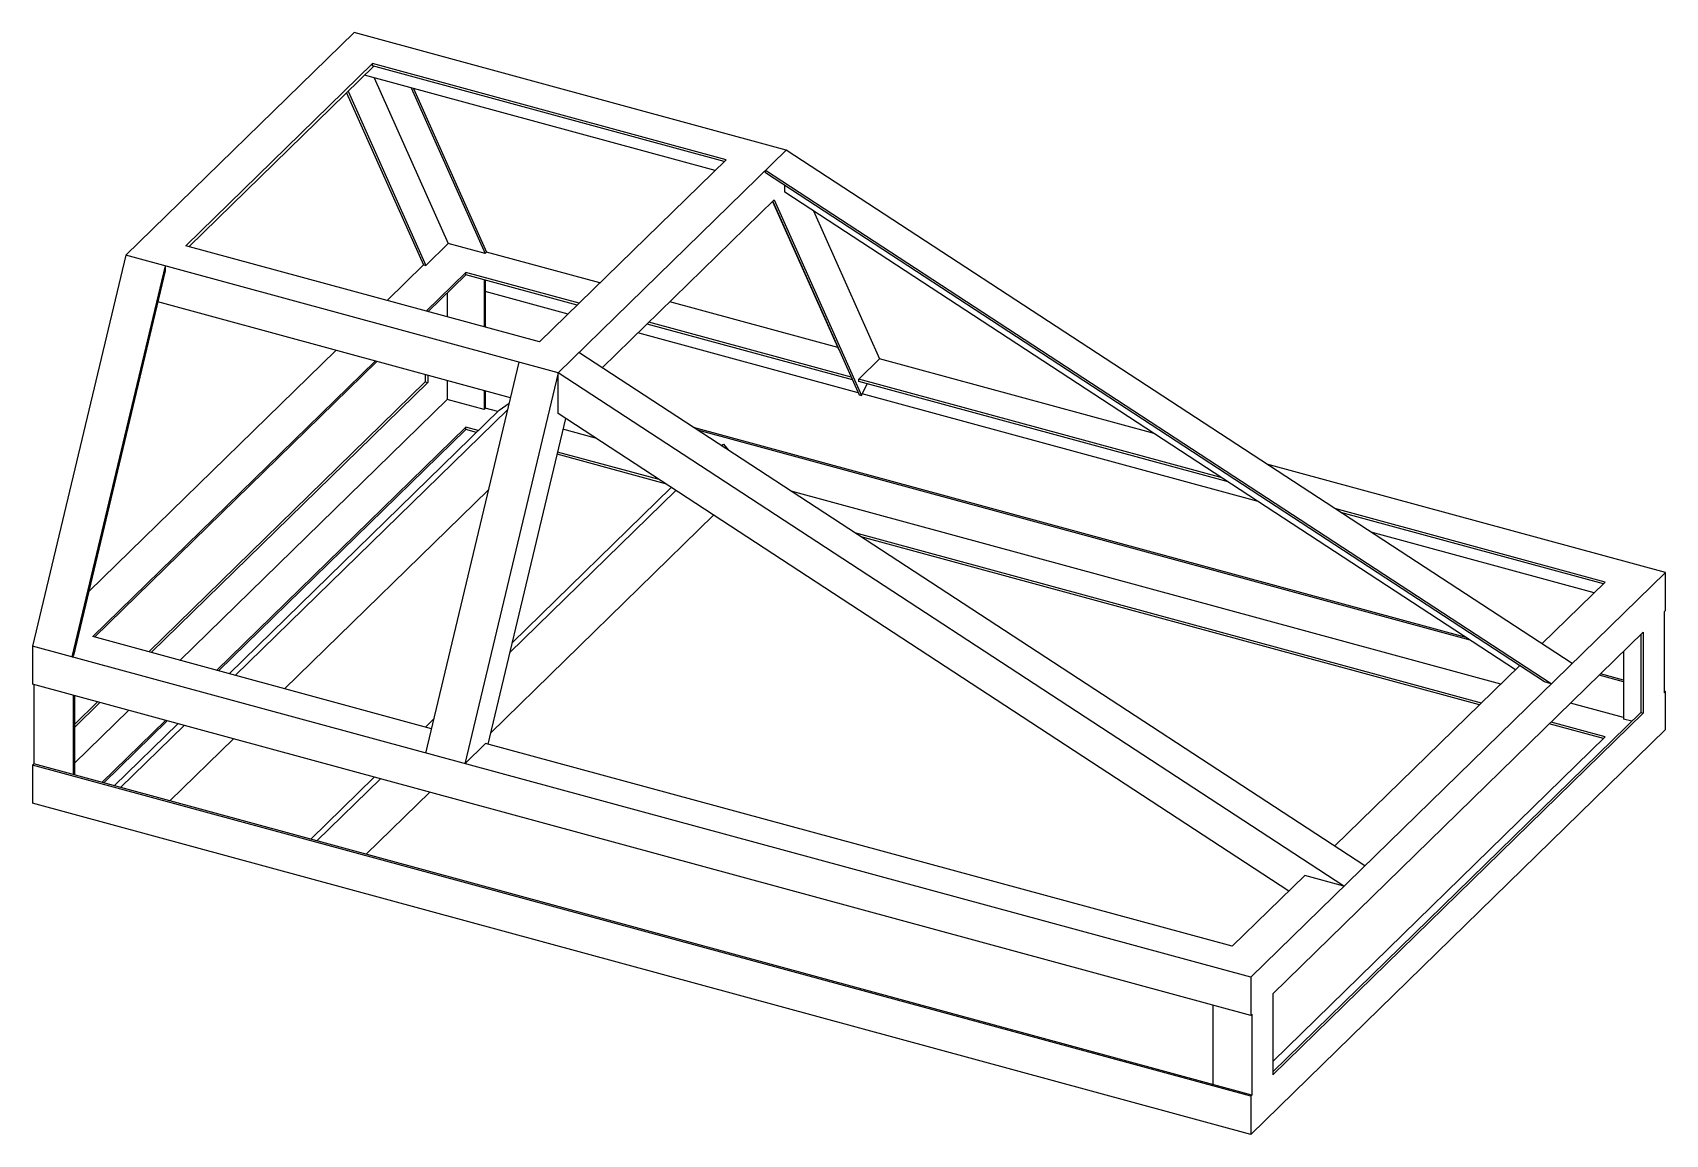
# Paper-space layout '_Trimetric' of a CAD drawing. Header units: inches. Extents: x -9.3 to 64.2, y -34.3 to 15.3.
import ezdxf

# ---------------------------------------------------------------- set-up
doc = ezdxf.new("R2010")
doc.units = ezdxf.units.IN
doc.header["$MEASUREMENT"] = 0

psp = doc.layouts.new('_Trimetric')

# ---------------------------------------------------------------- linework, layer by layer
at = {"color": 7, "linetype": 'Continuous', "lineweight": 25}
for p, q in [((-5.134, 5.275), (5.134, 15.297)), ((24.591, 10.009), (5.134, 15.297)), ((-2.431, 5.706), (5.969, 13.905)), ((-2.294, 5.668), (6.021, 13.784)), ((21.39, 9.091), (5.608, 13.381)), ((21.889, 9.578), (5.969, 13.905)), ((5.969, 13.798), (5.969, 13.905)), ((21.803, 9.494), (5.969, 13.798)), ((6.043, 13.262), (9.377, 5.8)), ((4.799, 12.591), (8.259, 4.847)), ((4.866, 12.657), (8.369, 4.816)), ((7.702, 12.812), (11.036, 5.349)), ((7.811, 12.782), (11.103, 5.415)), ((13.488, 1.379), (21.889, 9.578)), ((14.324, -0.013), (24.591, 10.009)), ((59.968, -13.106), (24.591, 10.009)), ((23.657, 8.982), (23.657, 9.098)), ((59.034, -14.017), (23.657, 9.098)), ((58.732, -13.935), (23.657, 8.982)), ((24.533, 8.109), (24.533, 8.411)), ((57.424, -13.382), (24.533, 8.109)), ((16.309, 0.211), (24.049, 7.766)), ((23.975, 7.693), (26.955, 1.023)), ((23.982, 7.7), (27.87, -1.004)), ((24.049, 7.766), (27.981, -1.034)), ((25.813, 7.272), (28.791, 0.608)), ((-5.134, 5.275), (-9.334, -12.325)), ((14.324, -0.013), (-5.134, 5.275)), ((13.488, 1.379), (-2.431, 5.706)), ((9.377, 5.8), (8.369, 4.816)), ((11.036, 5.349), (9.377, 5.8)), ((11.103, 5.415), (11.036, 5.349)), ((16.203, 4.029), (11.103, 5.415)), ((-3.365, 4.795), (-7.565, -12.805)), ((-3.365, 4.579), (-7.498, -12.74)), ((-3.365, 4.795), (-3.365, 4.579)), ((8.259, 4.847), (6.619, 3.246)), ((8.259, 4.847), (8.369, 4.816)), ((10.169, 4.504), (8.388, 2.765)), ((15.27, 3.118), (10.169, 4.504)), ((10.169, 4.397), (10.169, 4.504)), ((10.169, 4.397), (8.474, 2.742)), ((15.184, 3.034), (10.169, 4.397)), ((10.986, 4.175), (10.986, 2.059)), ((11.044, 4.159), (11.044, 2.043)), ((12.171, -1.142), (-3.701, 3.172)), ((9.328, 3.576), (9.328, 2.51)), ((14.771, 2.631), (11.044, 3.644)), ((26.912, 1.118), (19.346, 3.175)), ((27.516, -0.21), (18.412, 2.264)), ((27.832, -0.919), (17.913, 1.777)), ((27.57, -0.332), (18.326, 2.18)), ((4.312, 0.994), (-6.811, -9.862)), ((50.634, -22.217), (15.257, 0.898)), ((26.966, 1.02), (26.955, 1.023)), ((6.081, 0.513), (-6.632, -11.894)), ((6.166, 0.49), (-6.546, -11.918)), ((12.555, 0.468), (8.354, -17.132)), ((28.791, 0.608), (27.858, -0.303)), ((41.157, -2.753), (28.791, 0.608)), ((8.342, -0.429), (-4.107, -12.58)), ((8.453, -0.459), (-3.997, -12.61)), ((8.342, -0.101), (8.342, -0.429)), ((8.342, -0.429), (8.453, -0.459)), ((8.453, -0.131), (8.453, -0.459)), ((9.328, -0.369), (9.328, -1.213)), ((14.324, -0.013), (10.123, -17.613)), ((49.7, -23.128), (14.324, -0.013)), ((14.324, -1.855), (14.324, -0.013)), ((27.858, -0.41), (27.858, -0.303)), ((44.209, -4.747), (27.858, -0.303)), ((44.489, -4.931), (27.858, -0.41)), ((27.981, -1.034), (28.237, -0.514)), ((9.328, -1.213), (-2.709, -12.96)), ((10.986, -1.663), (9.328, -1.213)), ((10.986, -0.82), (10.986, -1.663)), ((11.044, -0.836), (11.044, -1.606)), ((11.673, -1.691), (12.113, -1.384)), ((27.87, -1.004), (27.981, -1.034)), ((45.84, -5.813), (28.013, -0.968)), ((11.673, -1.691), (-0.491, -13.563)), ((12.042, -1.679), (-0.212, -13.639)), ((11.044, -1.606), (10.986, -1.663)), ((11.604, -1.758), (11.044, -1.606)), ((14.657, -2.073), (11.159, -16.729)), ((47.215, -23.346), (14.324, -1.855)), ((10.169, -2.46), (-1.05, -13.411)), ((10.169, -2.568), (-0.964, -13.435)), ((10.729, -2.612), (10.169, -2.46)), ((10.169, -2.568), (10.169, -2.46)), ((10.643, -2.696), (10.169, -2.568)), ((16.007, -2.955), (14.541, -2.557)), ((55.195, -11.926), (20.418, -2.474)), ((55.386, -12.05), (20.609, -2.599)), ((18.868, -4.825), (14.296, -3.582)), ((21.669, -3.291), (21.768, -3.222)), ((21.768, -3.222), (21.686, -3.302)), ((21.768, -3.222), (21.996, -3.505)), ((19.149, -5.008), (14.272, -3.683)), ((64.168, -9.007), (46.234, -4.133)), ((11.18, -5.294), (2.011, -14.243)), ((19.622, -5.317), (12.139, -12.62)), ((19.408, -5.177), (12.248, -12.166)), ((56.759, -14.031), (24.82, -5.35)), ((21.324, -6.429), (11.277, -16.235)), ((61.466, -9.437), (49.286, -6.127)), ((61.38, -9.521), (49.566, -6.31)), ((55.884, -14.885), (27.682, -7.22)), ((60.967, -9.924), (50.917, -7.193)), ((55.798, -14.969), (27.962, -7.403)), ((64.168, -9.007), (45.5, -27.227)), ((61.466, -9.437), (58.613, -12.221)), ((64.168, -10.721), (64.168, -9.007)), ((64.109, -10.778), (64.168, -10.721)), ((64.109, -10.778), (64.109, -14.421)), ((63.176, -11.689), (46.492, -27.974)), ((63.176, -11.689), (63.176, -15.332)), ((45.5, -27.227), (-9.334, -12.325)), ((-9.334, -12.325), (-9.334, -14.039)), ((8.615, -16.038), (-6.632, -11.894)), ((63.066, -11.797), (63.066, -15.302)), ((-7.565, -12.805), (-7.498, -12.74)), ((57.609, -13.201), (49.279, -21.332)), ((62.282, -12.562), (62.282, -15.605)), ((59.034, -14.017), (58.732, -13.935)), ((62.282, -13.925), (61.19, -13.628)), ((62.282, -13.852), (61.248, -13.571)), ((45.5, -28.942), (-9.334, -14.039)), ((-9.276, -14.055), (-9.276, -17.625)), ((-7.507, -14.535), (-7.507, -18.106)), ((-7.448, -14.551), (-7.448, -18.122)), ((64.168, -14.364), (64.109, -14.348)), ((64.168, -14.364), (64.109, -14.421)), ((64.168, -16.079), (64.168, -14.364)), ((-6.414, -14.832), (-7.448, -15.842)), ((-6.304, -14.862), (-7.448, -15.979)), ((-5.016, -15.212), (-7.448, -17.587)), ((63.066, -15.302), (46.492, -31.479)), ((63.176, -15.332), (46.492, -31.617)), ((62.282, -15.532), (59.902, -14.885)), ((63.066, -15.302), (63.176, -15.332)), ((-3.358, -15.663), (-6.219, -18.456)), ((-3.272, -15.686), (-6.133, -18.479)), ((-2.798, -15.815), (-5.659, -18.608)), ((-2.519, -15.891), (-5.38, -18.684)), ((8.717, -15.611), (8.353, -15.967)), ((45.5, -34.299), (64.168, -16.079)), ((61.38, -16.485), (58.941, -15.823)), ((61.466, -16.402), (59.027, -15.739)), ((62.653, -15.705), (62.282, -15.605)), ((-0.297, -16.495), (-3.158, -19.288)), ((10.123, -17.613), (11.057, -16.702)), ((44.665, -25.835), (11.057, -16.702)), ((61.466, -16.402), (46.492, -31.017)), ((-9.276, -17.625), (-9.334, -17.682)), ((45.558, -32.528), (-9.276, -17.625)), ((45.5, -32.585), (-9.334, -17.682)), ((-9.334, -17.682), (-9.334, -19.396)), ((6.046, -18.219), (3.185, -21.011)), ((6.325, -18.295), (3.464, -21.087)), ((8.547, -18.899), (5.686, -21.691)), ((45.5, -34.299), (-9.334, -19.396)), ((47.931, -22.647), (44.665, -25.835)), ((49.7, -23.128), (47.931, -22.647)), ((45.5, -27.227), (45.5, -28.942)), ((43.79, -28.477), (43.79, -32.047)), ((46.492, -27.974), (46.492, -31.617)), ((45.5, -28.942), (45.558, -28.885)), ((45.558, -28.885), (45.558, -32.528)), ((45.558, -32.528), (45.5, -32.585)), ((45.5, -32.585), (45.5, -34.299))]:
    psp.add_line(p, q, dxfattribs=at)

doc.saveas('drawing.dxf')
